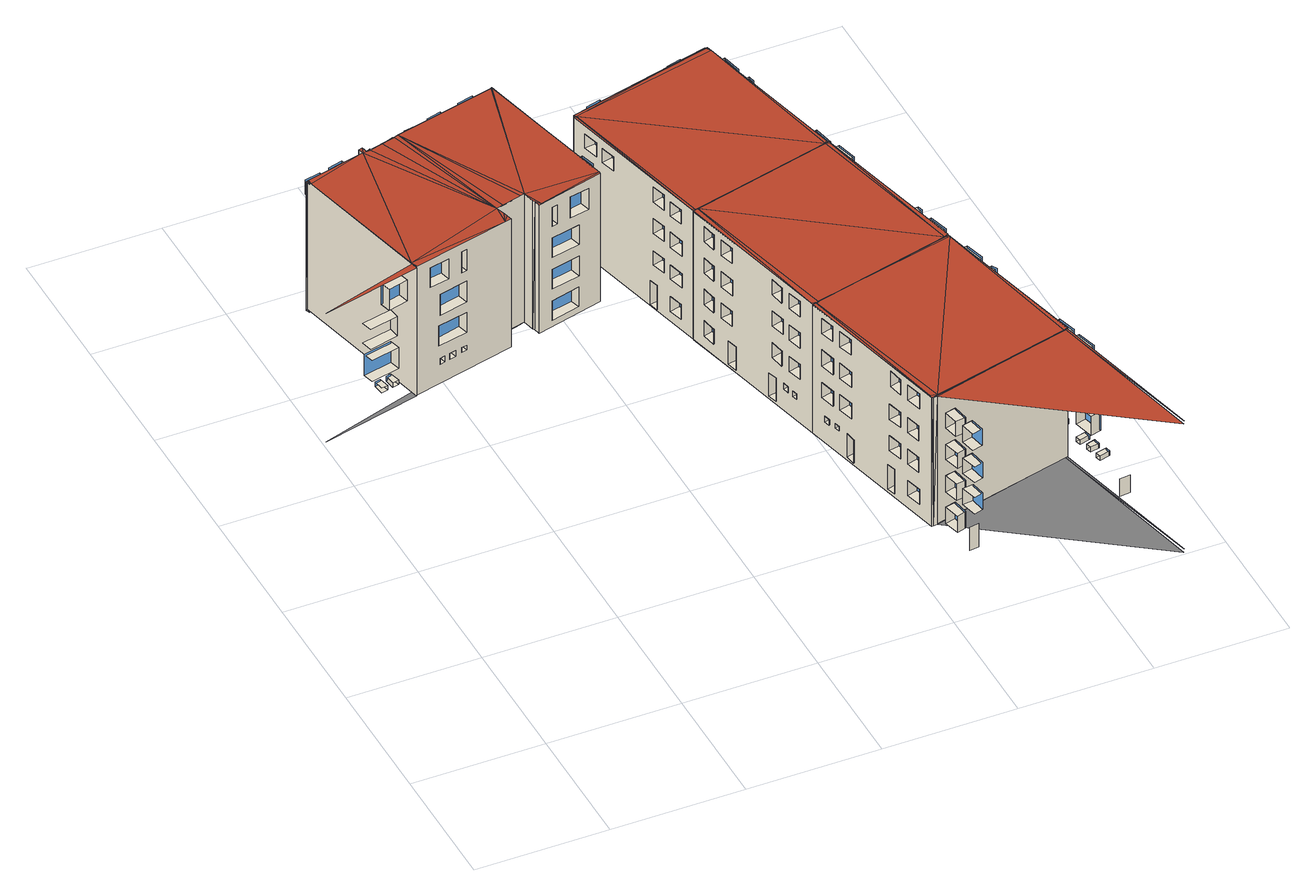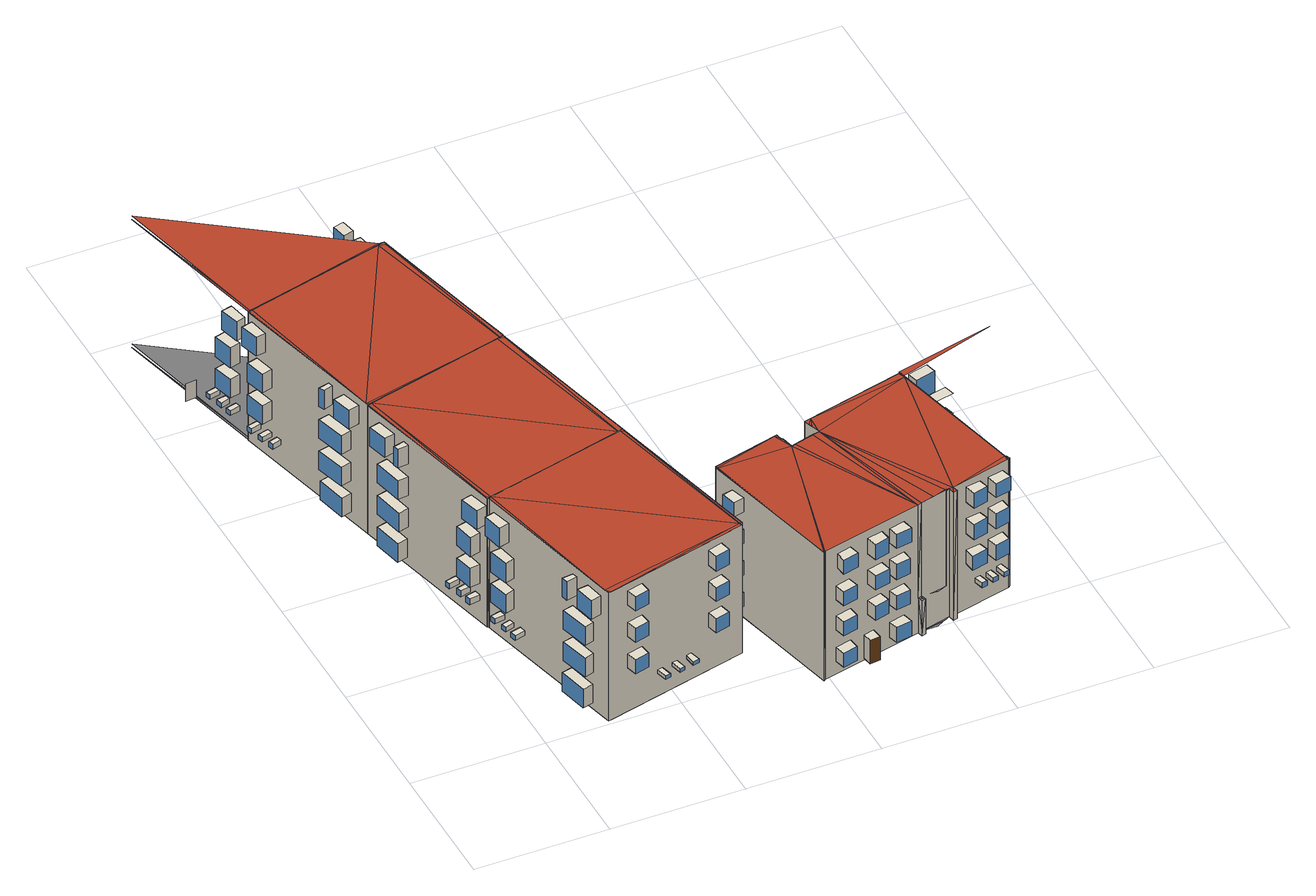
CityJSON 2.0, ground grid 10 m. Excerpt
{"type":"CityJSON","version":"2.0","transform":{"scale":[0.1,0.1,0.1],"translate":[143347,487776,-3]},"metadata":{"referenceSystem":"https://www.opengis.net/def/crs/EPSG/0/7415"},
"CityObjects":{
"building1":{"type":"Building","geometry":[{"type":"MultiSurface","lod":"2.2","boundaries":[[[0,1,2,3]],[[4,5,6,7]],[[8,9,10,11]],[[12,13,14,15]],[[16,17,18,19]],[[20,21,22,23]],[[9,14,13,10]],[[17,22,21,18]],[[24,25,26]],[[27,28,29]],[[11,10,13,12]],[[30,31,32,33]],[[34,35,36,37]],[[37,36,38,39]],[[40,41,35,34]],[[36,35,41,38]],[[3,2,5,4]],[[33,32,42,43]],[[44,45,31,30]],[[39,38,41,40]],[[19,18,21,20]],[[32,31,45,42]],[[43,42,45,44]],[[46,24,26]],[[27,29,47]],[[48,46,49]],[[50,47,51]],[[52,53,24,29]],[[52,53,46,47]],[[54,55,53]],[[53,56,54]],[[57,52,55]],[[55,52,53]],[[58,59,53]],[[60,52,61]],[[62,63,64,65]],[[66,67,68,69]],[[70,71,72,73]],[[74,75,76,77]],[[78,79,80,81]],[[77,76,82,83]],[[84,85,75,74]],[[85,82,76,75]],[[83,82,85,84]],[[86,87,63,62]],[[65,64,88,89]],[[90,91,67,66]],[[69,68,92,93]],[[94,95,71,70]],[[73,72,96,97]],[[87,88,64,63]],[[91,92,68,67]],[[95,96,72,71]],[[98,99,100,101]],[[49,59,102]],[[103,61,50]],[[81,80,104,105]],[[106,107,79,78]],[[108,109,110,111]],[[112,113,114,115]],[[80,79,107,104]],[[116,117,118,119]],[[58,102,59]],[[103,60,61]],[[111,110,120,121]],[[122,123,109,108]],[[110,109,123,120]],[[119,118,124,125]],[[126,127,117,116]],[[89,88,87,86]],[[127,124,118,117]],[[93,92,91,90]],[[97,96,95,94]],[[121,120,123,122]],[[128,48,49]],[[50,51,129]],[[125,124,127,126]],[[105,104,107,106]],[[130,131,132,133]],[[103,102,53,52],[86,89,65,62],[134,135,136,137],[90,93,69,66],[138,139,140,141],[94,97,73,70],[142,143,144,145],[84,83,77,74],[126,125,119,116],[146,147,148,149]],[[137,150,151,136]],[[149,152,153,148]],[[141,154,155,140]],[[145,156,157,144]],[[133,132,158,159]],[[160,161,131,130]],[[101,100,162,163]],[[164,165,99,98]],[[132,131,161,158]],[[100,99,165,162]],[[166,167,113,112]],[[115,114,168,169]],[[114,113,167,168]],[[146,170,152,149]],[[148,153,171,147]],[[170,171,153,152]],[[159,158,161,160]],[[147,171,170,146]],[[134,172,150,137]],[[136,151,173,135]],[[138,174,154,141]],[[140,155,175,139]],[[142,176,156,145]],[[144,157,177,143]],[[172,173,151,150]],[[174,175,155,154]],[[176,177,157,156]],[[178,179,180,181]],[[182,183,184,185]],[[47,46,186,187],[81,78,106,105],[185,182,188,189],[115,112,166,169],[101,98,164,163],[111,108,122,121],[133,130,160,159],[181,178,190,191]],[[181,180,192,191]],[[190,193,179,178]],[[180,179,193,192]],[[185,184,194,189]],[[188,195,183,182]],[[184,183,195,194]],[[135,173,172,134]],[[163,162,165,164]],[[139,175,174,138]],[[143,177,176,142]],[[191,192,193,190]],[[189,194,195,188]],[[169,168,167,166]],[[49,102,196]],[[103,50,197]],[[128,49,196]],[[129,197,50]],[[102,103,198]],[[102,198,199]],[[200,198,103]],[[102,199,201]],[[199,198,201]],[[102,201,202]],[[200,103,203]],[[198,200,201]],[[200,201,202,203]],[[204,203,205]],[[206,205,207]],[[206,204,205]],[[207,208,206]],[[102,202,196]],[[207,209,208]],[[197,205,103]],[[202,210,211]],[[209,212,208]],[[210,213,211]],[[203,202,214,215]],[[216,205,197]],[[213,217,211]],[[202,211,214]],[[218,212,209]],[[202,214,196]],[[219,216,215]],[[216,197,215]],[[129,187,220]],[[221,186,128]],[[220,222,129]],[[223,128,196]],[[197,129,222]],[[221,128,223]],[[214,215,224]],[[214,224,225]],[[224,226,225]],[[197,196,186,187]],[[224,215,227]],[[214,225,228]],[[226,224,227]],[[225,226,229]],[[214,228,196]],[[215,197,230]],[[215,230,227]],[[228,225,229]],[[226,227,231]],[[226,231,229]],[[227,230,228]],[[229,227,228]],[[229,231,227]],[[197,232,230]],[[228,233,196]],[[234,233,228]],[[232,235,230]],[[197,196,236,237]],[[238,239,240,241]],[[242,243,244,245]],[[246,247,248,249]],[[250,251,252,253]],[[234,228,236]],[[235,237,230]],[[241,240,254,255]],[[256,257,239,238]],[[258,259,243,242]],[[245,244,260,261]],[[257,254,240,239]],[[262,263,247,246]],[[249,248,264,265]],[[266,267,251,250]],[[253,252,268,269]],[[259,260,244,243]],[[263,264,248,247]],[[267,268,252,251]],[[270,271,272]],[[237,236,272,271]],[[270,273,274,275]],[[273,270,272]],[[236,276,272]],[[271,277,237]],[[270,277,271]],[[272,276,273]],[[276,274,273]],[[270,275,277]],[[255,254,257,256]],[[261,260,259,258]],[[265,264,263,262]],[[269,268,267,266]],[[278,279,280,281]],[[282,283,284,285]],[[286,287,288,289]],[[290,291,292,293]],[[294,295,296,297]],[[298,299,300,301]],[[302,303,304,305]],[[228,306,236]],[[230,237,307]],[[301,300,308,309]],[[310,311,299,298]],[[300,299,311,308]],[[309,308,311,310]],[[281,280,312,313]],[[314,315,279,278]],[[315,312,280,279]],[[316,317,283,282]],[[285,284,318,319]],[[320,321,287,286]],[[289,288,322,323]],[[317,318,284,283]],[[321,322,288,287]],[[324,325,326,327]],[[307,306,228,230],[256,255,241,238],[316,319,285,282],[328,329,330,331],[262,265,249,246],[314,313,281,278],[332,333,334,335],[336,337,338,339],[320,323,289,286],[266,269,253,250],[258,261,245,242],[340,341,342,343],[344,345,327,324]],[[236,346,276]],[[237,277,347]],[[344,348,325,324]],[[327,326,349,345]],[[313,312,315,314]],[[348,349,326,325]],[[319,318,317,316]],[[323,322,321,320]],[[293,292,350,351]],[[297,296,352,353]],[[354,355,291,290]],[[356,357,295,294]],[[292,291,355,350]],[[296,295,357,352]],[[305,304,358,359]],[[360,361,303,302]],[[304,303,361,358]],[[345,349,348,344]],[[275,274,362,363],[301,298,310,309],[364,365,366,367],[293,290,354,351],[297,294,356,353],[305,302,360,359]],[[365,368,369,364]],[[351,350,355,354]],[[353,352,357,356]],[[364,369,370,367]],[[366,371,368,365]],[[359,358,361,360]],[[369,368,371,370]],[[346,362,276]],[[277,363,347]],[[331,372,373,330]],[[343,374,375,342]],[[339,376,377,338]],[[335,378,379,334]],[[236,380,346]],[[237,347,381]],[[237,381,307]],[[236,306,380]],[[367,370,371,366]],[[328,382,372,331]],[[330,373,383,329]],[[382,383,373,372]],[[340,384,374,343]],[[342,375,385,341]],[[338,377,386,337]],[[336,387,376,339]],[[334,379,388,333]],[[332,389,378,335]],[[384,385,375,374]],[[387,386,377,376]],[[389,388,379,378]],[[329,383,382,328]],[[341,385,384,340]],[[337,386,387,336]],[[333,388,389,332]],[[363,362,390,391],[392,393,394,395],[396,397,398,399],[400,401,402,403],[404,405,406,407]],[[405,408,409,404]],[[393,410,411,392]],[[397,412,413,396]],[[401,414,415,400]],[[406,416,408,405]],[[404,409,417,407]],[[394,418,410,393]],[[398,419,412,397]],[[392,411,420,395]],[[396,413,421,399]],[[402,422,414,401]],[[400,415,423,403]],[[407,417,416,406]],[[395,420,418,394]],[[399,421,419,398]],[[403,423,422,402]],[[306,307,390]],[[306,390,380]],[[307,381,391]],[[307,391,390]],[[424,425,426]],[[424,427,425]],[[426,428,424]],[[425,427,429]],[[429,427,424]],[[430,426,431]],[[432,433,425]],[[434,428,426]],[[425,429,435]],[[428,429,424]],[[409,408,416,417]],[[411,410,418,420]],[[413,412,419,421]],[[415,414,422,423]],[[436,437,426,425],[438,439,440,441],[442,443,444,445],[446,447,448,449],[450,451,452,453],[454,455,456,457],[458,459,460,461],[462,463,464,465],[466,467,468,469],[470,471,472,473],[474,475,476,477],[478,479,480,481],[482,483,484,485],[486,487,488,489],[490,491,492,493],[494,495,496,497],[498,499,500,501],[502,503,504,505]],[[465,506,507,464]],[[489,508,509,488]],[[473,510,511,472]],[[481,512,513,480]],[[462,514,506,465]],[[464,507,515,463]],[[486,516,508,489]],[[488,509,517,487]],[[470,518,510,473]],[[472,511,519,471]],[[478,520,512,481]],[[480,513,521,479]],[[522,523,524,525]],[[463,515,514,462]],[[487,517,516,486]],[[526,527,528,529]],[[530,531,532,533]],[[534,430,431]],[[432,535,433]],[[471,519,518,470]],[[479,521,520,478]],[[536,537,538,539]],[[540,541,542,543]],[[544,545,546,547]],[[548,549,550,551]],[[431,552,534]],[[433,535,553]],[[485,554,555,484]],[[469,556,557,468]],[[477,558,559,476]],[[529,528,531,530]],[[539,538,541,540]],[[547,546,549,548]],[[484,555,560,483]],[[482,561,554,485]],[[466,562,556,469]],[[468,557,563,467]],[[474,564,558,477]],[[476,559,565,475]],[[505,566,567,504]],[[568,569,570,571]],[[572,573,574,575]],[[504,567,576,503]],[[502,577,566,505]],[[578,579,580,581]],[[582,583,584,585]],[[483,560,561,482]],[[467,563,562,466]],[[475,565,564,474]],[[503,576,577,502]],[[586,587,569,568]],[[571,570,588,589]],[[590,591,573,572]],[[575,574,592,593]],[[594,595,579,578]],[[581,580,596,597]],[[598,599,583,582]],[[585,584,600,601]],[[589,588,587,586]],[[593,592,591,590]],[[597,596,595,594]],[[601,600,599,598]],[[552,437,534]],[[535,436,553]],[[501,602,603,500]],[[453,604,605,452]],[[461,606,607,460]],[[445,608,609,444]],[[610,436,611]],[[612,437,613]],[[498,614,602,501]],[[500,603,615,499]],[[499,615,614,498]],[[450,616,604,453]],[[452,605,617,451]],[[458,618,606,461]],[[460,607,619,459]],[[442,620,608,445]],[[444,609,621,443]],[[514,515,507,506]],[[516,517,509,508]],[[518,519,511,510]],[[520,521,513,512]],[[451,617,616,450]],[[459,619,618,458]],[[443,621,620,442]],[[497,622,623,496]],[[494,624,622,497]],[[496,623,625,495]],[[531,528,527,532]],[[541,538,537,542]],[[549,546,545,550]],[[495,625,624,494]],[[457,626,627,456]],[[449,628,629,448]],[[441,630,631,440]],[[493,632,633,492]],[[454,634,626,457]],[[456,627,635,455]],[[446,636,628,449]],[[448,629,637,447]],[[438,638,630,441]],[[440,631,639,439]],[[490,640,632,493]],[[492,633,641,491]],[[491,641,640,490]],[[642,643,437,436],[644,645,646,647],[648,649,650,651],[652,653,654,655],[656,657,658,659],[660,661,662,663],[664,665,666,667],[668,669,670,671],[672,673,674,675],[676,677,678,679],[680,681,682,683],[684,685,686,687],[688,689,690,691],[692,693,694,695],[696,697,698,699],[700,701,702,703],[704,705,706,707],[708,709,710,711]],[[561,560,555,554]],[[562,563,557,556]],[[564,565,559,558]],[[455,635,634,454]],[[447,637,636,446]],[[439,639,638,438]],[[577,576,567,566]],[[587,588,570,569]],[[591,592,574,573]],[[595,596,580,579]],[[599,600,584,583]],[[687,712,713,686]],[[679,714,715,678]],[[691,716,717,690]],[[703,718,719,702]],[[700,720,718,703]],[[702,719,721,701]],[[684,722,712,687]],[[686,713,723,685]],[[676,724,714,679]],[[678,715,725,677]],[[688,726,716,691]],[[690,717,727,689]],[[701,721,720,700]],[[685,723,722,684]],[[677,725,724,676]],[[689,727,726,688]],[[699,728,729,698]],[[730,612,613]],[[611,731,610]],[[698,729,732,697]],[[696,733,728,699]],[[697,732,733,696]],[[683,734,735,682]],[[675,736,737,674]],[[695,738,739,694]],[[730,613,740]],[[731,741,610]],[[614,615,603,602]],[[680,742,734,683]],[[682,735,743,681]],[[672,744,736,675]],[[674,737,745,673]],[[692,746,738,695]],[[694,739,747,693]],[[707,748,749,706]],[[616,617,605,604]],[[618,619,607,606]],[[620,621,609,608]],[[704,750,748,707]],[[706,749,751,705]],[[681,743,742,680]],[[673,745,744,672]],[[693,747,746,692]],[[705,751,750,704]],[[624,625,623,622]],[[634,635,627,626]],[[636,637,629,628]],[[638,639,631,630]],[[640,641,633,632]],[[752,643,753]],[[642,754,755]],[[643,730,740]],[[731,642,741]],[[711,756,757,710]],[[659,758,759,658]],[[651,760,761,650]],[[667,762,763,666]],[[708,764,756,711]],[[710,757,765,709]],[[709,765,764,708]],[[656,766,758,659]],[[658,759,767,657]],[[648,768,760,651]],[[650,761,769,649]],[[664,770,762,667]],[[666,763,771,665]],[[720,721,719,718]],[[722,723,713,712]],[[724,725,715,714]],[[726,727,717,716]],[[657,767,766,656]],[[649,769,768,648]],[[665,771,770,664]],[[671,772,773,670]],[[655,774,775,654]],[[663,776,777,662]],[[647,778,779,646]],[[733,732,729,728]],[[668,780,772,671]],[[670,773,781,669]],[[652,782,774,655]],[[654,775,783,653]],[[660,784,776,663]],[[662,777,785,661]],[[644,786,778,647]],[[646,779,787,645]],[[788,789,643,642],[790,791,792,793],[794,795,796,797],[798,799,800,801],[802,803,804,805],[806,807,808,809],[810,811,812,813],[814,815,816,817],[818,819,820,821],[822,823,824,825],[826,827,828,829]],[[742,743,735,734]],[[744,745,737,736]],[[746,747,739,738]],[[669,781,780,668]],[[653,783,782,652]],[[661,785,784,660]],[[645,787,786,644]],[[750,751,749,748]],[[830,752,753]],[[755,754,831]],[[813,832,833,812]],[[821,834,835,820]],[[805,836,837,804]],[[825,838,839,824]],[[810,840,832,813]],[[812,833,841,811]],[[818,842,834,821]],[[820,835,843,819]],[[802,844,836,805]],[[804,837,845,803]],[[822,846,838,825]],[[824,839,847,823]],[[811,841,840,810]],[[819,843,842,818]],[[803,845,844,802]],[[823,847,846,822]],[[830,753,789]],[[788,755,831]],[[809,848,849,808]],[[817,850,851,816]],[[801,852,853,800]],[[764,765,757,756]],[[806,854,848,809]],[[808,849,855,807]],[[814,856,850,817]],[[816,851,857,815]],[[798,858,852,801]],[[800,853,859,799]],[[829,860,861,828]],[[766,767,759,758]],[[768,769,761,760]],[[770,771,763,762]],[[828,861,862,827]],[[826,863,860,829]],[[807,855,854,806]],[[815,857,856,814]],[[799,859,858,798]],[[827,862,863,826]],[[780,781,773,772]],[[782,783,775,774]],[[784,785,777,776]],[[786,787,779,778]],[[789,788,831]],[[789,831,830]],[[831,864,865]],[[797,866,867,796]],[[830,831,865]],[[794,868,866,797]],[[796,867,869,795]],[[840,841,833,832]],[[842,843,835,834]],[[844,845,837,836]],[[846,847,839,838]],[[795,869,868,794]],[[793,870,871,792]],[[790,872,870,793]],[[792,871,873,791]],[[854,855,849,848]],[[856,857,851,850]],[[858,859,853,852]],[[791,873,872,790]],[[863,862,861,860]],[[868,869,867,866]],[[872,873,871,870]],[[874,875,876,877]],[[878,879,880,881]],[[882,883,884,885]],[[435,429,886]],[[434,887,428]],[[888,889,875,874]],[[877,876,890,891]],[[892,893,879,878]],[[881,880,894,895]],[[896,897,883,882]],[[885,884,898,899]],[[889,890,876,875]],[[893,894,880,879]],[[897,898,884,883]],[[534,900,430]],[[432,901,535]],[[730,902,612]],[[611,903,731]],[[891,890,889,888]],[[895,894,893,892]],[[899,898,897,896]],[[904,752,830]],[[754,905,831]],[[425,426,906,907]],[[908,864,831]],[[830,865,909]],[[436,437,910,911]],[[912,913,914,915]],[[916,917,913,912]],[[915,914,918,919]],[[917,918,914,913]],[[919,918,917,916]],[[642,643,920,921]],[[428,887,922]],[[429,923,886]],[[924,925,926,927]],[[928,929,865,864],[888,891,877,874],[892,895,881,878],[896,899,885,882],[930,931,932,933],[934,935,936,937],[938,939,940,941],[916,919,915,912],[942,943,927,924],[944,945,946,947]],[[942,948,925,924]],[[927,926,949,943]],[[948,949,926,925]],[[430,900,950]],[[951,901,432]],[[943,949,948,942]],[[902,900,534]],[[535,901,903]],[[730,904,902]],[[731,903,905]],[[947,952,953,946]],[[944,954,952,947]],[[946,953,955,945]],[[954,955,953,952]],[[945,955,954,944]],[[904,830,956]],[[831,905,957]],[[956,830,909]],[[908,831,957]],[[933,958,959,932]],[[937,960,961,936]],[[941,962,963,940]],[[887,964,965]],[[886,966,967]],[[930,968,958,933]],[[932,959,969,931]],[[934,970,960,937]],[[936,961,971,935]],[[938,972,962,941]],[[940,963,973,939]],[[968,969,959,958]],[[970,971,961,960]],[[972,973,963,962]],[[974,906,950]],[[907,975,951]],[[906,964,887]],[[886,967,907]],[[950,900,974]],[[975,901,951]],[[976,977,978,979]],[[980,981,982,983]],[[983,982,984,985]],[[986,987,981,980]],[[985,984,987,986]],[[988,989,990,991]],[[992,993,994,995]],[[996,997,998,999]],[[1000,1001,997,996]],[[999,998,1002,1003]],[[1003,1002,1001,1000]],[[1004,1005,1006,1007]],[[931,969,968,930]],[[935,971,970,934]],[[939,973,972,938]],[[1008,1009,989,988]],[[991,990,1010,1011]],[[995,994,1012,1013]],[[1014,1015,993,992]],[[1016,1017,1018,1019]],[[907,906,910,911],[1020,1021,1022,1023],[1024,1025,1026,1027],[1028,1029,1030,1031],[1032,1033,1034,1035],[1036,1037,1038,1039],[1040,1041,1042,1043],[1044,1045,1046,1047],[1048,1049,1050,1051],[1052,1053,1054,1055],[1056,1057,1058,1059],[1060,1061,1062,1063]],[[1064,1065,1017,1016]],[[1019,1018,1066,1067]],[[1068,1069,1005,1004]],[[1007,1006,1070,1071]],[[1011,1010,1009,1008]],[[1067,1066,1065,1064]],[[1013,1012,1015,1014]],[[1071,1070,1069,1068]],[[1033,1072,1073,1032]],[[1025,1074,1075,1024]],[[1029,1076,1077,1028]],[[1061,1078,1079,1060]],[[1032,1073,1080,1035]],[[1034,1081,1072,1033]],[[1062,1082,1078,1061]],[[1060,1079,1083,1063]],[[1063,1083,1082,1062]],[[1026,1084,1074,1025]],[[1024,1075,1085,1027]],[[1028,1077,1086,1031]],[[1030,1087,1076,1029]],[[1035,1080,1081,1034]],[[1057,1088,1089,1056]],[[1058,1090,1088,1057]],[[1056,1089,1091,1059]],[[1027,1085,1084,1026]],[[1059,1091,1090,1058]],[[1031,1086,1087,1030]],[[902,910,900]],[[901,911,903]],[[1053,1092,1093,1052]],[[910,902,1094]],[[903,911,1095]],[[1054,1096,1092,1053]],[[1052,1093,1097,1055]],[[1055,1097,1096,1054]],[[982,981,987,984]],[[998,997,1001,1002]],[[990,989,1009,1010]],[[994,993,1015,1012]],[[1018,1017,1065,1066]],[[1006,1005,1069,1070]],[[902,1098,1094]],[[903,1095,1099]],[[1037,1100,1101,1036]],[[1041,1102,1103,1040]],[[1045,1104,1105,1044]],[[1049,1106,1107,1048]],[[1073,1072,1081,1080]],[[1036,1101,1108,1039]],[[1038,1109,1100,1037]],[[1079,1078,1082,1083]],[[1039,1108,1109,1038]],[[902,904,1098]],[[905,903,1099]],[[1075,1074,1084,1085]],[[1077,1076,1087,1086]],[[1040,1103,1110,1043]],[[1042,1111,1102,1041]],[[1044,1105,1112,1047]],[[1046,1113,1104,1045]],[[1048,1107,1114,1051]],[[1050,1115,1106,1049]],[[1089,1088,1090,1091]],[[1021,1116,1117,1020]],[[1043,1110,1111,1042]],[[1047,1112,1113,1046]],[[1020,1117,1118,1023]],[[1022,1119,1116,1021]],[[1051,1114,1115,1050]],[[1093,1092,1096,1097]],[[911,910,920,921],[1120,1121,1122,1123],[1124,1125,1126,1127],[1128,1129,1130,1131],[1132,1133,1134,1135],[1136,1137,1138,1139],[1140,1141,1142,1143],[1144,1145,1146,1147],[1148,1149,1150,1151],[1152,1153,1154,1155],[1156,1157,1158,1159],[1160,1161,1162,1163]],[[1023,1118,1119,1022]],[[1133,1164,1165,1132]],[[1161,1166,1167,1160]],[[1153,1168,1169,1152]],[[1132,1165,1170,1135]],[[1134,1171,1164,1133]],[[1157,1172,1173,1156]],[[1174,920,904]],[[905,921,1175]],[[1099,921,905]],[[904,920,1098]],[[1135,1170,1171,1134]],[[1160,1167,1176,1163]],[[1162,1177,1166,1161]],[[1152,1169,1178,1155]],[[1154,1179,1168,1153]],[[1156,1173,1180,1159]],[[1158,1181,1172,1157]],[[1101,1100,1109,1108]],[[1149,1182,1183,1148]],[[1148,1183,1184,1151]],[[1150,1185,1182,1149]],[[1174,1175,921]],[[1163,1176,1177,1162]],[[1151,1184,1185,1150]],[[1155,1178,1179,1154]],[[1159,1180,1181,1158]],[[1174,921,920]],[[1103,1102,1111,1110]],[[1105,1104,1113,1112]],[[1107,1106,1115,1114]],[[1117,1116,1119,1118]],[[904,956,1174]],[[957,905,1175]],[[1145,1186,1187,1144]],[[1144,1187,1188,1147]],[[1146,1189,1186,1145]],[[1165,1164,1171,1170]],[[1147,1188,1189,1146]],[[1175,1174,929,928],[1190,1191,1192,1193],[1194,1195,1196,1197],[1198,1199,1200,1201],[1202,1203,1204,1205],[1206,1207,1208,1209],[1210,1211,1212,1213],[1214,1215,1216,1217],[1218,1219,1220,1221],[1222,1223,1224,1225],[1226,1227,1228,1229],[1230,1231,1232,1233]],[[1129,1234,1235,1128]],[[1141,1236,1237,1140]],[[1125,1238,1239,1124]],[[1140,1237,1240,1143]],[[1142,1241,1236,1141]],[[1167,1166,1177,1176]],[[1169,1168,1179,1178]],[[1143,1240,1241,1142]],[[1173,1172,1181,1180]],[[1121,1242,1243,1120]],[[1128,1235,1244,1131]],[[1130,1245,1234,1129]],[[1124,1239,1246,1127]],[[1126,1247,1238,1125]],[[1137,1248,1249,1136]],[[1136,1249,1250,1139]],[[1138,1251,1248,1137]],[[1183,1182,1185,1184]],[[1120,1243,1252,1123]],[[1122,1253,1242,1121]],[[1131,1244,1245,1130]],[[1139,1250,1251,1138]],[[1127,1246,1247,1126]],[[1195,1254,1255,1194]],[[1203,1256,1257,1202]],[[1223,1258,1259,1222]],[[1123,1252,1253,1122]],[[1199,1260,1261,1198]],[[1194,1255,1262,1197]],[[1196,1263,1254,1195]],[[1222,1259,1264,1225]],[[1224,1265,1258,1223]],[[1225,1264,1265,1224]],[[1202,1257,1266,1205]],[[1204,1267,1256,1203]],[[1198,1261,1268,1201]],[[1200,1269,1260,1199]],[[1197,1262,1263,1196]],[[1227,1270,1271,1226]],[[1226,1271,1272,1229]],[[1228,1273,1270,1227]],[[1205,1266,1267,1204]],[[1229,1272,1273,1228]],[[1201,1268,1269,1200]],[[1231,1274,1275,1230]],[[1230,1275,1276,1233]],[[1232,1277,1274,1231]],[[909,929,956]],[[928,908,957]],[[1233,1276,1277,1232]],[[1187,1186,1189,1188]],[[1237,1236,1241,1240]],[[1235,1234,1245,1244]],[[1239,1238,1247,1246]],[[1249,1248,1251,1250]],[[1243,1242,1253,1252]],[[1219,1278,1279,1218]],[[1207,1280,1281,1206]],[[1215,1282,1283,1214]],[[1211,1284,1285,1210]],[[1255,1254,1263,1262]],[[1259,1258,1265,1264]],[[1206,1281,1286,1209]],[[1208,1287,1280,1207]],[[1209,1286,1287,1208]],[[1257,1256,1267,1266]],[[1261,1260,1269,1268]],[[1218,1279,1288,1221]],[[1220,1289,1278,1219]],[[1214,1283,1290,1217]],[[1216,1291,1282,1215]],[[1210,1285,1292,1213]],[[1212,1293,1284,1211]],[[1271,1270,1273,1272]],[[1191,1294,1295,1190]],[[1221,1288,1289,1220]],[[1217,1290,1291,1216]],[[1213,1292,1293,1212]],[[1190,1295,1296,1193]],[[1192,1297,1294,1191]],[[1275,1274,1277,1276]],[[1193,1296,1297,1192]],[[1281,1280,1287,1286]],[[1279,1278,1289,1288]],[[1283,1282,1291,1290]],[[1285,1284,1293,1292]],[[1295,1294,1297,1296]]],"semantics":{"surfaces":[{"type":"WallSurface","on_footprint_edge":true},{"type":"Window"},{"type":"GroundSurface"},{"type":"RoofSurface"},{"type":"Door"}],"values":[0,0,0,0,0,0,1,1,2,3,0,0,0,0,0,1,0,0,0,0,0,1,0,2,3,2,3,0,0,0,2,3,0,2,3,0,0,0,0,0,0,0,1,0,0,0,0,0,0,0,1,1,1,0,2,3,0,0,0,0,1,0,2,3,0,0,1,0,0,0,1,0,0,0,2,3,0,0,0,0,0,0,0,0,0,0,0,0,1,1,0,0,1,0,0,1,0,0,0,0,0,0,0,0,1,1,1,0,0,0,0,0,1,0,0,1,0,0,0,0,0,0,0,2,3,2,3,0,0,3,2,0,2,3,0,0,3,0,0,2,2,2,3,2,2,2,0,3,2,2,2,2,3,3,3,2,3,2,3,2,2,0,0,0,0,2,2,0,2,3,0,2,2,0,2,0,0,3,2,2,3,0,0,0,0,0,2,3,0,0,0,0,1,0,0,0,0,1,1,1,0,0,0,0,2,3,3,2,2,3,0,0,0,0,0,0,0,0,0,0,0,2,3,0,0,1,0,0,0,1,0,0,0,0,1,1,0,0,2,3,0,0,0,4,0,0,0,0,0,0,1,1,0,0,1,0,0,0,0,0,0,0,0,1,2,3,0,0,0,0,2,3,3,2,0,0,0,1,0,0,0,0,0,0,1,1,1,0,0,0,0,0,0,0,0,0,0,0,0,0,0,0,0,0,0,0,0,0,0,2,3,0,0,0,2,3,0,2,3,2,3,0,1,1,1,1,0,0,0,0,0,0,0,0,0,0,0,0,0,0,0,0,0,0,2,3,0,0,0,0,0,0,2,3,0,0,0,0,0,0,0,0,0,0,0,0,0,0,0,0,0,0,0,0,0,0,0,0,0,0,0,0,0,0,0,0,0,0,0,2,3,0,0,0,0,3,2,0,0,0,0,0,0,0,0,0,1,1,1,1,0,0,0,0,0,0,1,1,1,0,0,0,0,0,0,0,0,0,0,0,0,0,0,0,1,1,1,0,0,0,4,1,1,1,1,0,0,0,0,0,0,0,0,0,0,0,0,0,0,0,0,0,2,3,0,0,0,0,0,0,2,3,4,0,0,0,0,0,0,0,1,1,1,0,0,0,0,0,0,1,1,1,1,1,2,3,2,3,0,0,0,0,0,0,0,0,0,0,0,0,0,1,1,1,1,0,0,0,0,0,0,0,1,0,0,0,0,0,0,0,0,0,1,1,1,0,0,0,0,4,2,3,0,0,0,0,0,0,0,0,0,0,0,0,0,0,0,0,2,3,0,0,0,4,0,0,0,0,0,0,0,1,1,1,0,0,0,0,0,0,1,1,1,1,0,0,0,0,0,0,0,1,1,1,1,0,0,0,0,1,1,1,0,4,1,1,0,0,0,3,2,0,0,0,0,0,0,1,1,1,2,3,2,3,0,0,0,2,3,0,3,2,0,0,0,0,1,0,0,2,3,0,0,0,0,1,2,3,0,2,3,2,3,0,0,0,1,0,2,3,2,3,0,0,0,2,3,0,0,0,0,0,0,1,1,1,2,3,2,3,2,3,0,0,0,0,0,0,0,0,0,0,0,0,0,0,0,0,0,0,0,0,0,0,0,0,0,0,0,0,0,0,0,0,0,0,0,0,0,0,0,0,0,0,0,0,0,0,0,0,0,2,3,0,2,3,0,0,0,1,1,1,1,1,1,2,3,0,0,0,0,1,0,0,1,0,2,3,1,1,0,0,0,0,0,0,1,0,0,0,0,0,0,1,0,0,0,0,0,0,0,0,2,3,3,2,0,0,0,0,0,0,0,1,0,0,0,0,0,0,0,0,0,1,1,1,1,2,3,0,0,0,1,0,0,0,0,0,0,0,1,1,0,1,0,0,0,0,0,0,0,0,1,0,0,0,0,0,0,0,0,0,0,0,0,0,0,0,0,0,0,0,0,0,0,0,0,0,0,0,0,0,2,3,0,1,1,1,1,1,1,0,0,0,0,1,1,0,0,0,1,1,0,0,0,0,0,0,1,0,0,0,0,0,0,1,0,1,1,1,1,1]}}]}
},
"vertices":[
[40,359,83],[38,367,83],[61,372,83],[62,364,83],[62,364,66],[61,372,66],[38,367,66],[40,359,66],[49,361,28],[48,369,28],[52,370,28],[54,362,28],[54,362,24],[52,370,24],[48,369,24],[49,361,24],[41,359,56],[39,367,56],[61,372,56],[63,364,56],[63,364,38],[61,372,38],[39,367,38],[41,359,38],[78,368,6],[3,350,6],[77,373,6],[77,373,116],[3,350,116],[78,368,116],[55,362,92],[53,370,92],[53,370,110],[55,362,110],[58,363,24],[57,371,24],[57,371,28],[58,363,28],[61,372,28],[63,364,28],[63,364,24],[61,372,24],[68,374,110],[70,366,110],[70,366,92],[68,374,92],[78,369,6],[78,369,116],[79,369,6],[77,374,6],[77,374,116],[79,369,116],[51,482,116],[51,482,6],[50,481,6],[50,481,116],[51,478,6],[51,478,116],[52,482,6],[52,478,6],[52,482,116],[52,478,116],[56,483,109],[54,491,109],[54,491,97],[56,483,97],[56,483,83],[55,491,83],[55,491,70],[56,483,70],[56,483,56],[55,491,56],[55,491,43],[56,483,43],[57,483,29],[55,491,29],[55,491,25],[57,483,25],[90,372,92],[89,380,92],[89,380,109],[90,372,109],[59,492,25],[61,484,25],[61,484,29],[59,492,29],[68,486,109],[66,494,109],[66,494,97],[68,486,97],[68,486,83],[66,494,83],[66,494,70],[68,486,70],[68,486,56],[66,494,56],[66,494,43],[68,486,43],[97,374,38],[96,381,38],[96,381,55],[97,374,55],[97,493,6],[97,493,116],[103,383,109],[105,375,109],[105,375,92],[103,383,92],[98,374,22],[96,382,22],[96,382,27],[98,374,27],[98,374,64],[96,382,64],[96,382,82],[98,374,82],[66,486,29],[64,493,29],[64,493,25],[66,486,25],[100,383,27],[102,375,27],[102,375,22],[100,383,22],[68,494,25],[70,487,25],[70,487,29],[68,494,29],[152,387,6],[152,387,116],[106,376,22],[105,384,22],[105,384,27],[106,376,27],[86,490,110],[86,490,97],[75,488,97],[75,488,110],[86,490,83],[86,490,70],[75,488,70],[75,488,83],[86,490,56],[86,490,44],[75,488,44],[75,488,56],[79,489,29],[79,489,25],[75,488,25],[75,488,29],[73,495,110],[73,495,97],[73,495,29],[73,495,25],[73,495,83],[73,495,70],[73,495,56],[73,495,44],[109,385,27],[111,377,27],[111,377,22],[109,385,22],[118,387,55],[120,379,55],[120,379,38],[118,387,38],[120,379,64],[118,387,64],[118,387,82],[120,379,82],[77,496,29],[77,496,25],[84,498,110],[84,498,97],[84,498,83],[84,498,70],[85,498,56],[85,498,44],[116,378,23],[114,386,23],[114,386,27],[116,378,27],[116,378,91],[114,386,91],[114,386,109],[116,378,109],[157,388,6],[157,388,116],[120,379,91],[120,379,109],[120,379,23],[120,379,27],[118,387,27],[118,387,23],[118,387,109],[118,387,91],[153,402,6],[153,402,116],[96,497,116],[96,497,6],[99,498,116],[99,498,6],[100,493,6],[100,493,116],[103,495,116],[103,493,116],[103,495,35],[103,493,35],[106,496,35],[113,496,35],[103,495,6],[122,499,6],[111,499,36],[106,496,6],[123,499,6],[123,499,116],[113,496,116],[111,499,6],[122,499,36],[122,499,116],[156,392,116],[156,392,6],[155,395,116],[155,395,6],[123,499,36],[122,503,6],[122,503,36],[126,500,36],[126,500,6],[125,504,6],[126,500,116],[125,504,36],[158,403,116],[158,403,6],[173,407,6],[173,407,116],[176,408,6],[176,408,116],[138,503,108],[136,511,108],[136,511,96],[138,503,96],[138,503,28],[136,511,28],[136,511,15],[138,503,15],[138,503,82],[137,511,82],[137,511,69],[138,503,69],[138,503,55],[137,511,55],[137,511,43],[138,503,43],[148,513,96],[150,506,96],[150,506,108],[148,513,108],[150,506,28],[148,513,28],[148,513,15],[150,506,15],[150,506,82],[148,513,82],[148,513,69],[150,506,69],[150,506,55],[148,513,55],[148,513,43],[150,506,43],[179,398,116],[178,399,116],[178,399,6],[179,398,6],[180,393,6],[180,393,116],[182,394,6],[182,394,116],[156,507,82],[154,515,82],[154,515,70],[156,507,70],[156,507,109],[155,515,109],[155,515,96],[156,507,96],[157,507,56],[155,515,56],[155,515,44],[157,507,44],[191,396,65],[189,404,65],[189,404,82],[191,396,82],[191,396,38],[189,404,38],[189,404,55],[191,396,55],[191,396,92],[189,404,92],[189,404,108],[191,396,108],[191,396,11],[189,404,11],[189,404,28],[191,396,28],[203,518,6],[203,518,116],[193,405,108],[195,397,108],[195,397,92],[193,405,92],[166,518,70],[168,510,70],[168,510,82],[166,518,82],[168,510,109],[166,518,109],[166,518,96],[168,510,96],[168,510,56],[166,518,56],[166,518,44],[168,510,44],[163,509,28],[162,517,28],[162,517,8],[163,509,8],[193,516,109],[193,516,97],[182,513,97],[182,513,109],[194,516,82],[194,516,70],[183,513,70],[183,513,82],[194,516,56],[194,516,44],[182,513,44],[182,513,56],[194,516,29],[194,516,17],[182,513,17],[182,513,29],[171,511,28],[171,511,8],[231,408,6],[231,408,116],[170,518,28],[170,518,8],[211,409,82],[213,401,82],[211,409,55],[213,401,55],[213,401,65],[211,409,65],[213,401,38],[211,409,38],[211,409,28],[213,402,28],[213,402,11],[211,409,11],[231,406,6],[231,406,116],[206,400,109],[206,400,91],[221,403,91],[221,403,109],[204,407,91],[204,407,109],[219,411,109],[219,411,91],[180,521,109],[180,521,97],[181,521,29],[181,521,17],[181,521,56],[181,521,44],[181,521,82],[181,521,70],[204,518,6],[204,518,116],[192,524,109],[192,524,97],[192,524,29],[192,524,17],[192,524,44],[192,524,56],[192,524,70],[192,524,82],[204,519,6],[204,519,116],[227,424,108],[227,424,96],[224,435,96],[224,435,108],[227,424,81],[227,424,69],[224,435,69],[224,435,81],[227,424,54],[227,424,42],[224,435,42],[224,435,54],[227,423,27],[227,423,15],[224,435,15],[224,435,27],[235,425,15],[235,425,27],[235,426,96],[235,426,108],[235,426,69],[235,426,81],[235,426,42],[235,426,54],[232,437,15],[232,437,27],[232,437,96],[232,437,69],[232,437,108],[232,437,81],[232,437,42],[232,437,54],[331,98,6],[330,98,116],[330,98,6],[331,98,116],[334,98,6],[334,98,116],[335,100,6],[330,101,6],[335,100,116],[330,101,116],[333,99,6],[333,99,116],[300,221,116],[300,221,6],[302,211,111],[302,211,98],[305,200,98],[305,200,111],[307,193,111],[307,193,98],[310,182,98],[310,182,111],[302,211,84],[302,211,70],[305,199,70],[305,199,84],[307,193,84],[307,193,71],[310,181,71],[310,181,84],[302,211,56],[302,211,43],[305,199,43],[305,199,56],[307,193,57],[307,193,44],[310,181,44],[310,181,57],[324,123,29],[324,123,16],[327,111,16],[327,111,29],[319,141,56],[319,141,43],[322,130,43],[322,130,56],[324,123,56],[324,123,43],[327,112,43],[327,112,56],[319,141,83],[319,141,70],[322,130,70],[322,130,83],[324,123,83],[324,123,70],[327,112,70],[327,112,83],[320,141,111],[320,141,98],[322,130,98],[322,130,111],[324,123,111],[324,123,98],[327,111,98],[327,111,111],[303,208,29],[303,208,24],[304,203,24],[304,203,29],[306,198,29],[306,198,25],[307,194,25],[307,194,29],[309,186,28],[309,186,8],[310,178,8],[310,178,28],[319,144,29],[319,144,8],[321,137,8],[321,137,29],[335,113,29],[335,113,16],[335,113,111],[335,113,98],[334,113,56],[334,113,43],[334,113,83],[334,113,70],[332,125,29],[332,125,16],[332,125,111],[332,125,98],[332,125,56],[332,125,43],[332,125,83],[332,125,70],[342,64,6],[349,65,6],[349,65,26],[342,64,26],[343,59,41],[350,61,41],[348,72,41],[340,71,41],[340,71,55],[348,72,55],[350,61,55],[343,59,55],[303,222,6],[303,222,116],[343,59,68],[350,61,68],[348,73,68],[340,71,68],[340,71,81],[348,73,81],[350,61,81],[343,59,81],[342,60,95],[350,62,95],[348,73,95],[340,71,95],[340,71,109],[348,73,109],[350,62,109],[342,60,109],[300,220,6],[300,220,116],[330,131,111],[330,131,98],[330,132,56],[330,132,43],[330,132,83],[330,132,70],[327,143,98],[327,143,111],[327,143,56],[327,143,43],[327,143,83],[327,143,70],[328,139,29],[328,139,8],[339,77,81],[346,79,81],[346,79,68],[339,77,68],[339,77,27],[346,79,27],[346,79,13],[339,77,13],[327,146,8],[327,146,29],[339,78,54],[346,79,54],[346,79,40],[339,78,40],[338,78,108],[346,79,108],[346,79,95],[338,78,95],[336,89,81],[344,91,81],[344,91,68],[336,89,68],[336,89,27],[344,91,27],[344,91,13],[336,89,13],[336,89,54],[344,91,54],[344,91,40],[336,89,40],[336,89,108],[344,91,108],[344,91,95],[336,89,95],[318,180,28],[318,180,8],[317,183,84],[317,183,71],[317,183,57],[317,183,44],[317,183,111],[317,183,98],[300,223,116],[305,222,116],[305,222,6],[300,223,6],[316,188,28],[316,188,8],[315,195,84],[315,195,71],[315,195,57],[315,195,44],[315,195,111],[315,195,98],[314,196,29],[314,196,25],[313,200,29],[313,200,25],[313,201,56],[313,201,43],[313,201,84],[313,201,70],[313,202,111],[313,202,98],[312,205,29],[312,205,24],[310,213,56],[310,213,43],[310,213,84],[310,213,70],[310,213,111],[310,213,98],[311,210,29],[311,210,24],[270,344,116],[270,344,6],[273,333,110],[273,333,97],[275,322,97],[275,322,110],[277,315,110],[277,315,97],[280,304,97],[280,304,110],[273,333,83],[273,333,70],[275,322,70],[275,322,83],[277,315,83],[277,315,70],[280,303,70],[280,303,83],[273,333,56],[273,333,43],[275,322,43],[275,322,56],[277,315,56],[277,315,43],[280,304,43],[280,304,56],[273,333,29],[273,333,16],[275,322,16],[275,322,29],[290,263,56],[290,263,43],[292,252,43],[292,252,56],[294,245,56],[294,245,43],[297,234,43],[297,234,56],[290,263,83],[290,263,70],[293,252,70],[293,252,83],[294,245,83],[294,245,70],[297,234,70],[297,234,83],[294,245,110],[294,245,97],[297,234,97],[297,234,110],[290,263,110],[290,263,97],[292,252,97],[292,252,110],[293,251,29],[293,251,24],[294,246,24],[294,246,29],[295,241,29],[295,241,24],[296,237,24],[296,237,29],[289,266,28],[289,266,8],[291,259,8],[291,259,28],[279,308,28],[279,308,8],[281,300,8],[281,300,28],[305,235,83],[305,235,70],[305,236,56],[305,236,43],[305,236,110],[305,236,97],[304,239,29],[304,239,24],[303,243,29],[303,243,24],[302,247,83],[302,247,70],[302,247,56],[302,247,43],[302,247,110],[302,247,97],[302,248,29],[302,248,24],[274,345,6],[274,345,116],[300,253,24],[300,253,29],[300,253,83],[300,253,70],[300,254,56],[300,254,43],[300,254,110],[300,254,97],[270,343,6],[270,343,116],[298,265,83],[298,265,70],[298,265,56],[298,265,43],[298,265,110],[298,265,97],[299,261,28],[299,261,8],[297,268,28],[297,268,8],[272,345,6],[270,346,6],[272,345,116],[270,346,116],[288,302,28],[288,302,8],[288,305,83],[288,305,70],[288,306,110],[288,306,97],[288,306,56],[288,306,43],[287,310,28],[287,310,8],[285,317,83],[285,317,70],[285,317,110],[285,317,97],[285,317,56],[285,317,43],[283,324,29],[283,324,16],[283,324,83],[283,324,70],[283,324,56],[283,324,43],[283,324,110],[283,324,97],[280,335,29],[280,335,16],[280,335,83],[280,335,70],[280,335,56],[280,335,43],[280,335,110],[280,335,97],[240,467,116],[240,467,6],[243,456,109],[243,456,97],[246,444,97],[246,444,109],[247,437,109],[247,437,97],[250,426,97],[250,426,109],[260,385,110],[260,385,97],[263,374,97],[263,374,110],[264,367,109],[264,367,97],[267,356,97],[267,356,109],[260,385,83],[260,385,70],[263,374,70],[263,374,83],[264,367,83],[264,367,70],[267,355,70],[267,355,83],[260,385,55],[260,385,43],[263,374,43],[263,374,55],[264,367,55],[264,367,43],[267,355,43],[267,355,55],[264,367,28],[264,367,15],[267,356,15],[267,356,28],[259,388,28],[259,388,7],[261,381,7],[261,381,28],[242,467,6],[242,467,116],[275,357,83],[275,357,70],[275,357,55],[275,357,43],[275,358,109],[275,358,97],[275,358,28],[275,358,15],[272,369,83],[272,369,70],[272,369,55],[272,369,43],[272,369,109],[272,369,97],[272,369,28],[272,369,15],[271,376,83],[271,376,70],[271,376,55],[271,376,43],[270,376,110],[270,376,97],[268,387,83],[268,387,70],[268,387,55],[268,387,43],[268,387,110],[268,387,97],[269,383,28],[269,383,7],[267,390,7],[267,390,28],[241,469,116],[241,469,6],[258,428,109],[258,428,97],[255,439,109],[255,439,97],[253,446,109],[253,446,97],[251,457,109],[251,457,97],[258,473,109],[256,481,109],[256,481,96],[258,473,96],[258,473,82],[256,481,82],[256,481,70],[258,473,70],[258,473,55],[256,481,55],[256,481,43],[258,473,43],[441,126,116],[441,126,6],[269,476,109],[267,484,109],[267,484,96],[269,476,96],[269,476,82],[267,484,82],[267,484,70],[269,476,70],[269,476,55],[267,484,55],[267,484,43],[269,476,43],[413,247,6],[413,247,116],[410,248,6],[410,248,116],[380,371,6],[380,371,116],[443,126,6],[443,126,116],[350,496,116],[350,496,6],[413,249,6],[413,249,116],[283,479,28],[281,487,28],[281,487,25],[283,479,25],[287,480,28],[286,488,28],[286,488,25],[287,480,25],[383,372,6],[383,372,116],[470,2,6],[470,2,116],[295,482,28],[293,490,28],[293,490,25],[295,482,25],[352,496,116],[352,496,6],[336,492,55],[336,492,43],[324,489,43],[324,489,55],[336,492,82],[336,492,70],[324,489,70],[324,489,82],[336,492,109],[336,492,97],[324,489,97],[324,489,109],[299,483,28],[299,483,25],[311,486,28],[311,486,25],[307,485,25],[307,485,28],[297,491,28],[297,491,25],[440,125,6],[440,125,116],[305,493,28],[305,493,25],[309,494,28],[309,494,25],[353,492,6],[353,492,116],[323,497,55],[323,497,43],[323,497,82],[323,497,70],[323,497,109],[323,497,97],[443,125,6],[472,5,6],[472,5,116],[443,125,116],[334,500,55],[334,500,43],[334,500,82],[334,500,70],[334,500,109],[334,500,97],[443,127,6],[443,127,116],[456,72,22],[464,73,22],[464,73,7],[456,72,7],[451,92,25],[459,94,25],[459,94,29],[451,92,29],[458,98,29],[450,96,29],[450,96,25],[458,98,25],[449,102,66],[457,104,66],[457,104,83],[449,102,83],[449,102,40],[457,104,40],[457,104,56],[449,102,56],[449,103,25],[456,104,25],[456,104,29],[449,103,29],[448,107,25],[455,109,25],[455,109,29],[448,107,29],[447,108,93],[455,110,93],[455,110,109],[447,108,109],[445,117,66],[453,119,66],[453,119,83],[445,117,83],[453,119,56],[445,117,56],[445,117,40],[453,119,40],[446,113,25],[454,115,25],[454,115,29],[446,113,29],[419,224,109],[419,224,93],[415,239,93],[415,239,109],[441,135,55],[441,135,39],[437,150,39],[437,150,55],[441,135,82],[441,135,66],[437,150,66],[437,150,82],[442,129,109],[442,129,93],[439,144,93],[439,144,109],[423,209,109],[423,209,93],[422,213,93],[422,213,109],[423,209,82],[423,209,66],[417,231,66],[417,231,82],[423,209,55],[423,209,39],[417,231,39],[417,231,55],[423,209,29],[423,209,13],[417,232,13],[417,232,29],[436,156,28],[436,156,24],[435,160,24],[435,160,28],[438,146,28],[438,146,24],[437,150,24],[437,150,28],[441,135,28],[441,135,24],[440,139,24],[440,139,28],[445,117,25],[453,119,25],[453,119,29],[445,117,29],[444,123,93],[451,125,93],[451,125,109],[444,123,109],[450,131,93],[450,131,109],[449,137,39],[449,137,55],[449,137,66],[449,137,82],[449,137,24],[449,137,28],[446,145,109],[446,145,93],[448,141,24],[448,141,28],[445,152,39],[445,152,55],[445,152,82],[445,152,66],[446,148,24],[446,148,28],[445,152,24],[445,152,28],[443,158,24],[443,158,28],[413,250,6],[413,250,116],[442,162,24],[442,162,28],[383,370,6],[383,370,116],[431,211,93],[431,211,109],[431,211,66],[431,211,82],[431,211,39],[431,211,55],[430,211,13],[430,211,29],[429,215,109],[429,215,93],[425,233,82],[425,233,66],[425,233,55],[425,233,39],[425,234,29],[425,234,13],[427,226,93],[427,226,109],[423,241,109],[423,241,93],[387,356,109],[387,356,93],[383,371,93],[383,371,109],[388,350,82],[388,350,66],[385,365,66],[385,365,82],[388,350,55],[388,350,39],[385,365,39],[385,365,55],[410,261,109],[410,261,93],[406,276,93],[406,276,109],[386,360,29],[386,360,24],[385,365,24],[385,365,29],[388,350,29],[388,350,24],[387,354,24],[387,354,29],[391,339,28],[391,339,24],[390,343,24],[390,343,28],[404,286,109],[404,286,93],[403,291,93],[403,291,109],[408,268,82],[408,268,66],[403,291,66],[403,291,82],[408,268,55],[408,268,39],[403,291,39],[403,291,55],[408,268,28],[408,268,12],[403,290,12],[403,290,28],[418,263,93],[418,263,109],[416,270,12],[416,270,28],[416,270,66],[416,270,82],[414,278,109],[414,278,93],[416,270,39],[416,270,55],[382,373,6],[382,373,116],[411,292,28],[411,292,12],[411,292,82],[411,292,66],[411,293,55],[411,293,39],[412,288,93],[412,288,109],[411,292,109],[411,292,93],[399,341,24],[399,341,28],[398,345,28],[398,345,24],[357,474,108],[357,474,92],[354,488,92],[354,488,108],[381,378,108],[381,378,92],[377,393,92],[377,393,108],[379,385,82],[379,385,65],[376,399,65],[376,399,82],[379,384,55],[379,384,39],[376,399,39],[376,399,55],[361,459,108],[361,459,92],[360,463,92],[360,463,108],[361,459,81],[361,459,65],[356,481,65],[356,481,81],[361,459,54],[361,459,38],[356,481,38],[356,481,54],[361,458,27],[361,458,11],[356,480,11],[356,480,27],[379,384,27],[379,384,23],[378,389,23],[378,389,27],[377,395,27],[377,395,23],[376,399,23],[376,399,27],[374,405,27],[374,405,23],[373,410,23],[373,410,27],[396,352,39],[396,352,55],[396,352,24],[396,352,29],[396,352,66],[396,352,82],[395,356,29],[395,356,24],[395,358,93],[395,358,109],[393,366,55],[393,366,39],[393,367,82],[393,367,66],[394,362,24],[394,362,29],[393,366,29],[393,366,24],[391,373,109],[391,373,93],[388,380,92],[388,380,108],[387,386,39],[387,386,55],[387,386,23],[387,386,27],[387,386,65],[387,386,82],[385,395,108],[385,395,92],[386,390,27],[386,390,23],[383,401,55],[383,401,39],[383,401,82],[383,401,65],[384,397,23],[384,397,27],[383,401,27],[383,401,23],[382,407,23],[382,407,27],[381,412,27],[381,412,23],[369,460,11],[369,460,27],[369,460,92],[369,460,108],[369,461,38],[369,461,54],[369,461,65],[369,461,81],[368,465,108],[368,465,92],[364,482,27],[364,482,11],[363,483,54],[363,483,38],[363,483,81],[363,483,65],[365,475,92],[365,475,108],[362,490,108],[362,490,92]
]}
